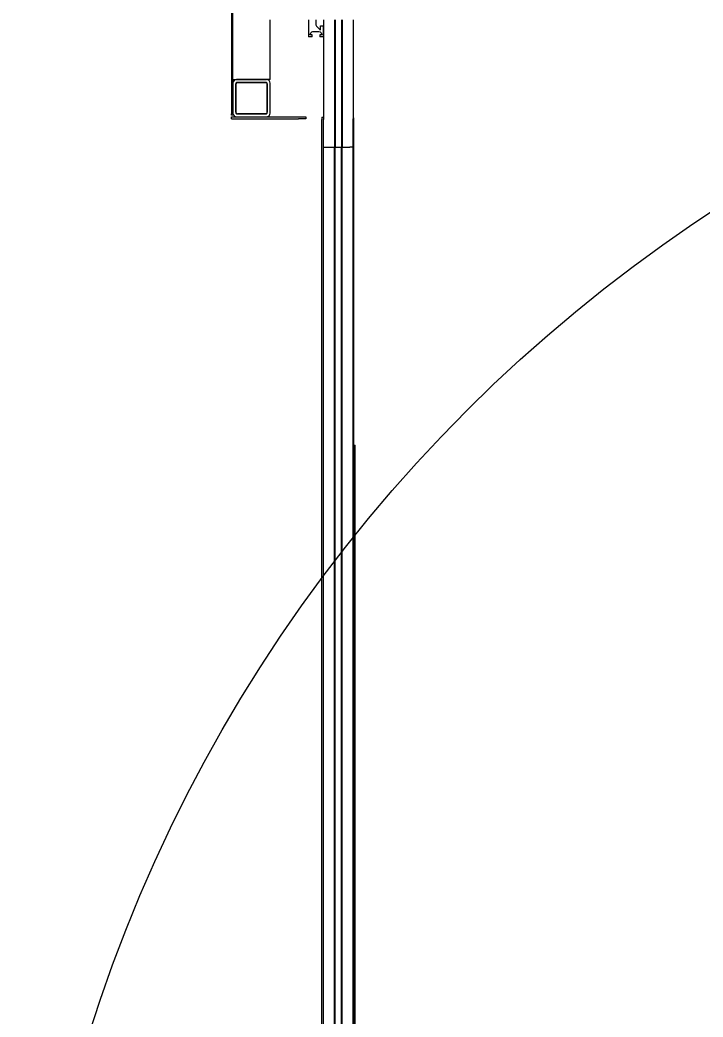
# Model space of a CAD drawing. Header units: millimetres. Extents: x 10462777 to 22643323, y 453826 to 1389191.
# Drawn here: x 11306291 to 11307208, y 597516 to 598855 of the extents above; entities that cross this region are included whole.
import ezdxf

# ---------------------------------------------------------------- set-up
doc = ezdxf.new("R2010")
doc.units = ezdxf.units.MM
doc.header["$LTSCALE"] = 200
doc.header["$MEASUREMENT"] = 0
doc.layers.add('5', color=4, linetype='CONTINUOUS')
doc.layers.add('LAYOUT', color=8, linetype='CONTINUOUS', lineweight=25)

# ---------------------------------------------------------------- blocks, each defined once
blk = doc.blocks.new('r710ic')
at = {"layer": 'LAYOUT', "color": 3}
blk.add_circle((272041.4, 104232.6), 2050.1, dxfattribs=at)

msp = doc.modelspace()

# ---------------------------------------------------------------- linework, layer by layer
at = {"layer": '5', "color": 252, "linetype": 'Continuous'}
for p, q in [((11306574.75845, 599398.80569, 0), (11306574.75845, 598728.79617, 0)), ((11306576.75848, 598728.79617, 0), (11306576.75848, 599398.80569, 0)), ((11306626.75919, 598774.79683, 0), (11306626.75919, 598854.80421, 0)), ((11306678.25992, 598854.79767, 0), (11306678.25992, 598832.10641, 0)), ((11306688.26006, 598854.79792, 0), (11306688.26006, 598848.31474, 0)), ((11306689.0973, 598846.23567, 0), (11306693.39967, 598841.76004, 0)), ((11306694.26015, 598842.10656, 0), (11306694.26015, 598847.10663, 0)), ((11306694.26015, 598847.10663, 0), (11306698.2602, 598847.10663, 0)), ((11306698.2602, 598854.79127, 0), (11306698.2602, 598724.08863, 0)), ((11306698.2602, 598832.10641, 0), (11306698.2602, 598847.10663, 0)), ((11306713.16041, 598854.79127, 0), (11306713.16041, 598684.10087, 0)), ((11306714.16043, 598854.79127, 0), (11306714.16043, 598684.10087, 0)), ((11306722.36054, 598854.79127, 0), (11306722.36054, 598684.10087, 0)), ((11306723.36056, 598854.79127, 0), (11306723.36056, 598684.10087, 0)), ((11306738.26077, 598854.79127, 0), (11306738.26077, 598722.6383, 0)), ((11306683.25999, 598832.10641, 0), (11306678.25992, 598832.10641, 0)), ((11306680.57243, 598835.30953, 0), (11306681.46815, 598837.3249, 0)), ((11306683.25999, 598834.60645, 0), (11306681.02934, 598834.60645, 0)), ((11306683.25999, 598832.10641, 0), (11306683.25999, 598834.60645, 0)), ((11306684.20962, 598839.10651, 0), (11306692.3105, 598839.10651, 0)), ((11306693.26013, 598834.60645, 0), (11306693.26013, 598832.10641, 0)), ((11306695.49078, 598834.60645, 0), (11306693.26013, 598834.60645, 0)), ((11306698.2602, 598832.10641, 0), (11306693.26013, 598832.10641, 0)), ((11306695.05197, 598837.3249, 0), (11306695.94769, 598835.30953, 0)), ((11306576.75848, 598774.79683, 0), (11306581.75855, 598774.79683, 0)), ((11306576.75848, 598769.79676, 0), (11306576.75848, 598729.79619, 0)), ((11306580.75853, 598769.79676, 0), (11306580.75853, 598729.79619, 0)), ((11306580.75853, 598730.7962, 0), (11306580.75853, 598768.79674, 0)), ((11306621.75912, 598774.79683, 0), (11306581.75855, 598774.79683, 0)), ((11306581.75855, 598774.79683, 0), (11306621.75912, 598774.79683, 0)), ((11306621.75912, 598770.79677, 0), (11306581.75855, 598770.79677, 0)), ((11306582.75856, 598770.79677, 0), (11306620.7591, 598770.79677, 0)), ((11306626.75919, 598774.79683, 0), (11306621.75912, 598774.79683, 0)), ((11306622.75913, 598729.79619, 0), (11306622.75913, 598769.79676, 0)), ((11306622.75913, 598768.79674, 0), (11306622.75913, 598730.7962, 0)), ((11306626.75919, 598729.79619, 0), (11306626.75919, 598769.79676, 0)), ((11306574.75845, 598726.79615, 0), (11306574.75845, 598728.79617, 0)), ((11306576.75848, 598726.79615, 0), (11306574.75845, 598726.79615, 0)), ((11306574.75845, 598721.79608, 0), (11306574.75845, 598724.79612, 0)), ((11306574.75845, 598724.79612, 0), (11306584.75859, 598724.79612, 0)), ((11306574.75845, 598721.79608, 0), (11306584.75859, 598721.79608, 0)), ((11306576.75848, 598728.79617, 0), (11306576.75848, 598726.79615, 0)), ((11306581.75855, 598728.79617, 0), (11306621.75912, 598728.79617, 0)), ((11306581.75855, 598724.79612, 0), (11306621.75912, 598724.79612, 0)), ((11306620.7591, 598728.79617, 0), (11306582.75856, 598728.79617, 0)), ((11306584.75859, 598724.79612, 0), (11306664.75973, 598724.79612, 0)), ((11306584.75859, 598721.79608, 0), (11306664.75973, 598721.79608, 0)), ((11306664.75973, 598724.79612, 0), (11306674.75987, 598724.79612, 0)), ((11306674.75987, 598721.79608, 0), (11306664.75973, 598721.79608, 0)), ((11306674.75987, 598724.79612, 0), (11306674.75987, 598721.79608, 0)), ((11306696.26017, 598724.10488, 0), (11306698.2602, 598724.10488, 0)), ((11306696.26017, 598724.10488, 0), (11306696.26017, 598721.10484, 0)), ((11306698.2602, 598724.10488, 0), (11306698.2602, 598721.10484, 0)), ((11306738.26077, 598722.64254, 0), (11306738.26077, 598721.90469, 0)), ((11306738.26077, 598272.89847, 0), (11306738.26077, 598721.90485, 0)), ((11306738.26077, 598721.90485, 0), (11306739.26478, 598721.90485, 0)), ((11306738.76078, 598722.64254, 0), (11306738.76078, 598721.90469, 0)), ((11306738.76478, 598721.90485, 0), (11306738.76478, 598722.64254, 0)), ((11306739.26478, 598721.90485, 0), (11306739.26478, 598722.64254, 0)), ((11306739.26478, 598272.89847, 0), (11306739.26478, 598721.90485, 0)), ((11306696.26017, 597127.0822, 0), (11306696.26017, 598721.10484, 0)), ((11306698.2602, 597127.0822, 0), (11306698.2602, 598721.10484, 0)), ((11306698.2602, 598684.10431, 0), (11306702.76027, 598684.10431, 0)), ((11306702.76027, 598684.10431, 0), (11306713.16041, 598684.10431, 0)), ((11306713.16041, 597164.08272, 0), (11306713.16041, 598684.10431, 0)), ((11306713.16041, 598684.10431, 0), (11306714.16043, 598684.10431, 0)), ((11306714.16043, 597164.08272, 0), (11306714.16043, 598684.10431, 0)), ((11306714.16045, 598684.10431, 0), (11306722.36053, 598684.10431, 0)), ((11306722.36054, 597164.08272, 0), (11306722.36054, 598684.10431, 0)), ((11306722.36054, 598684.10431, 0), (11306723.36056, 598684.10431, 0)), ((11306723.36056, 598684.10431, 0), (11306733.76071, 598684.10431, 0)), ((11306723.36056, 597164.08272, 0), (11306723.36056, 598684.10431, 0)), ((11306738.26077, 598684.10431, 0), (11306733.76071, 598684.10431, 0)), ((11306739.76479, 598283.24674, 0), (11306739.76479, 598272.89867, 0)), ((11306739.76479, 598281.8986, 0), (11306740.2648, 598281.8986, 0)), ((11306739.76479, 598272.89827, 0), (11306739.76479, 598281.8986, 0)), ((11306740.2648, 598272.89847, 0), (11306740.2648, 598283.24674, 0)), ((11306740.2648, 598272.89827, 0), (11306740.2648, 598281.8986, 0)), ((11306740.76481, 598272.89847, 0), (11306740.76481, 598283.24674, 0)), ((11306739.26478, 598272.89847, 0), (11306738.26077, 598272.89847, 0)), ((11306738.26077, 597164.08272, 0), (11306738.26077, 598272.89097, 0)), ((11306738.76478, 598272.89847, 0), (11306738.76478, 598262.55021, 0)), ((11306739.26478, 598272.89867, 0), (11306739.26478, 598263.89834, 0)), ((11306739.26478, 598272.89847, 0), (11306739.26478, 598262.55021, 0)), ((11306739.76079, 597124.88216, 0), (11306739.76079, 598272.89847, 0)), ((11306739.76079, 598272.89847, 0), (11306740.76481, 598272.89847, 0)), ((11306740.76481, 597124.88216, 0), (11306740.76481, 598272.89847, 0)), ((11306739.26478, 598263.89834, 0), (11306739.76079, 598263.89834, 0))]:
    msp.add_line(p, q, dxfattribs=at)
for centre, radius, start, end in [((11306691.2601, 598848.31474, 0), 3.00004, 180, 223.86926731), ((11306693.76014, 598842.10656, 0), 0.50001, 223.86926731, 0), ((11306581.75855, 598769.79676, 0), 5.00007, 90, 180), ((11306581.75855, 598769.79676, 0), 1.00001, 90, 180), ((11306582.75856, 598768.79674, 0), 2.00003, 90, 180), ((11306620.7591, 598768.79674, 0), 2.00003, 0, 90), ((11306621.75912, 598769.79676, 0), 5.00007, 0, 90), ((11306621.75912, 598769.79676, 0), 1.00001, 0, 90), ((11306581.75855, 598729.79619, 0), 5.00007, 180, 270), ((11306582.75856, 598730.7962, 0), 2.00003, 180, 270), ((11306581.75855, 598729.79619, 0), 1.00001, 180, 270), ((11306620.7591, 598730.7962, 0), 2.00003, 270, 0), ((11306621.75912, 598729.79619, 0), 5.00007, 270, 0), ((11306621.75912, 598729.79619, 0), 1.00001, 270, 0), ((11306738.76278, 598722.64254, 0), 0.50201, 0, 180), ((11306738.76278, 598722.64254, 0), 0.002, 0, 180)]:
    msp.add_arc(centre, radius, start, end, dxfattribs=at)
at = {"layer": '5', "color": 252, "linetype": 'Continuous', "extrusion": (0, 0, -1)}
for centre, radius, start, end in [((-11306681.02934, 598835.10646, 0), 0.50001, 270, 23.96248905), ((-11306684.20962, 598836.10647, 0), 3.00004, 23.96248905, 90), ((-11306692.3105, 598836.10647, 0), 3.00004, 90, 156.03751095), ((-11306695.49078, 598835.10646, 0), 0.50001, 156.03751095, 270), ((-11306740.0148, 598283.24674, 0), 0.75001, 0, 180), ((-11306740.0148, 598283.24674, 0), 0.25, 0, 180), ((-11306739.51479, 598262.55021, 0), 0.75001, 250.85497788, 0), ((-11306739.51479, 598262.55021, 0), 0.25, 190.26469076, 0)]:
    msp.add_arc(centre, radius, start, end, dxfattribs=at)

# ---------------------------------------------------------------- block references
at = {"layer": 'LAYOUT', "color": 2, "rotation": 89.99999999999999}
msp.add_blockref('r710ic', (11412573.40786, 324839.74027, 0), dxfattribs=at)

doc.saveas('drawing.dxf')
